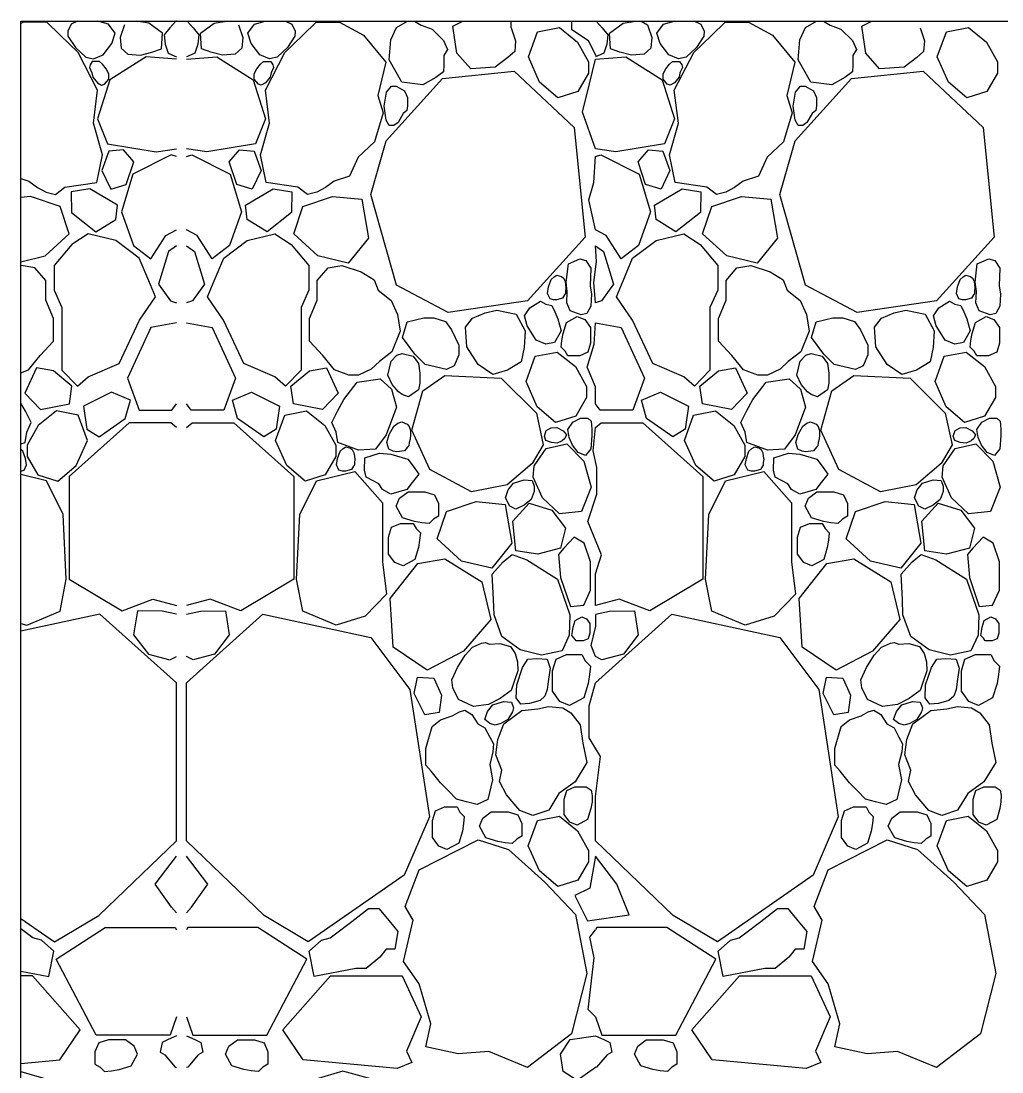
# Model space of a CAD drawing. Header units: millimetres. Extents: x 10227 to 13232, y 2 to 9351.
# Drawn here: x 11308.2 to 11478.9, y 9068.3 to 9251.2 of the extents above; entities that cross this region are included whole.
import ezdxf

# ---------------------------------------------------------------- set-up
doc = ezdxf.new("R2010")
doc.units = ezdxf.units.MM
doc.layers.add('A-WALL-FULL-EXTR', color=1, linetype='Continuous')
doc.layers.add('RETINO', color=20, linetype='Continuous')

msp = doc.modelspace()

# ---------------------------------------------------------------- linework, layer by layer
at = {"layer": 'A-WALL-FULL-EXTR', "ltscale": 0.1}
for p, q in [((11308.18, 9251.16), (12008.18, 9251.16)), ((11308.18, 6530.6), (11308.18, 9251.16))]:
    msp.add_line(p, q, dxfattribs=at)
at = {"layer": 'RETINO', "ltscale": 0.1}
for p, q in [((11393.51, 9249.98), (11393.51, 9251.16)), ((11404.06, 9249.67), (11404.06, 9251.16)), ((11406.96, 9247.75), (11404.06, 9249.67)), ((11408.33, 9244.99), (11406.96, 9247.75)), ((11407.13, 9240.22), (11408.18, 9244.52)), ((11405.93, 9235.34), (11407.13, 9240.22)), ((11408.18, 9228.92), (11405.93, 9235.34)), ((11407.91, 9223.1), (11408.18, 9227.63)), ((11406.99, 9220.06), (11407.91, 9223.1)), ((11408.18, 9214.87), (11406.99, 9220.06)), ((11408.32, 9209.32), (11408.18, 9212.05)), ((11407.88, 9205.7), (11408.32, 9209.32)), ((11408.18, 9202.15), (11407.88, 9205.7)), ((11407.97, 9194.93), (11408.18, 9198.65)), ((11406.7, 9190.94), (11407.97, 9194.93)), ((11408.18, 9187.51), (11406.7, 9190.94)), ((11408.18, 9184.56), (11408.18, 9187.51)), ((11407.76, 9176.38), (11408.18, 9180.44)), ((11408.39, 9173.46), (11407.76, 9176.38)), ((11408.39, 9168.87), (11408.39, 9173.46)), ((11406.86, 9164.07), (11408.39, 9168.87)), ((11409.23, 9158.28), (11406.86, 9164.07)), ((11408.18, 9155), (11409.23, 9158.28)), ((11408.18, 9149.46), (11408.18, 9155)), ((11408.22, 9145.88), (11408.22, 9147.82)), ((11407.43, 9142.49), (11408.22, 9145.88)), ((11408.18, 9140.57), (11407.43, 9142.49)), ((11335.23, 9108.5), (11335.23, 9135.99)), ((11337, 9108.5), (11337, 9135.99)), ((11407.05, 9131.99), (11408.18, 9135.99)), ((11407.05, 9126.47), (11407.05, 9131.99)), ((11409.06, 9123.21), (11407.05, 9126.47)), ((11408.18, 9116.26), (11409.06, 9123.21)), ((11408.18, 9108.5), (11408.18, 9116.26)), ((11408.18, 9105.87), (11407.21, 9100.3)), ((11407.21, 9100.3), (11404.6, 9098.99)), ((11414.01, 9095.62), (11411.86, 9100.99)), ((11404.6, 9098.99), (11406.8, 9094.59)), ((11406.8, 9094.59), (11414.01, 9095.62)), ((11407.18, 9091.74), (11408.18, 9093.01)), ((11407.95, 9088.17), (11407.18, 9091.74)), ((11406.88, 9079.19), (11407.95, 9088.17)), ((11408.18, 9077.91), (11406.88, 9079.19)), ((11402.07, 9071.4), (11403.74, 9073.95)), ((11403.74, 9073.95), (11408.18, 9074.61)), ((11402.53, 9068.35), (11402.07, 9071.4)), ((11308.18, 9068.39), (11312.71, 9067.02)), ((11364.18, 9068.43), (11359.52, 9067.02)), ((11371.01, 9066.58), (11364.18, 9068.43)), ((11404.97, 9066.84), (11402.53, 9068.35)), ((11408.18, 9069.09), (11404.97, 9066.84))]:
    msp.add_line(p, q, dxfattribs=at)
at = {"layer": 'RETINO'}
msp.add_line((11411.86, 9100.99), (11408.18, 9105.87), dxfattribs=at)
for points in [[(11315.83, 9222.28), (11321.39, 9223.05), (11322.36, 9227.92), (11320.79, 9233.39), (11321.52, 9239.17), (11318.12, 9245.71), (11315, 9248.73), (11312.68, 9250.97), (11308.62, 9250.97), (11308.18, 9250.74)], [(11318, 9251.16), (11316.89, 9250.61), (11316.33, 9249.39), (11316.36, 9248.54), (11317.68, 9246.55)], [(11317.68, 9246.55), (11319.45, 9244.88), (11320.79, 9244.62), (11322.46, 9245.32), (11323.97, 9247.28), (11324.58, 9249.05), (11323.39, 9250.62), (11321.53, 9251.16)], [(11326.18, 9250.54), (11325.44, 9248.3), (11325.59, 9246.46)], [(11332.62, 9246.34), (11332.81, 9249.08), (11330.42, 9250.81), (11328.31, 9251.16)], [(11335.23, 9251.16), (11335.11, 9251.15), (11334.1, 9250.01), (11333.11, 9248.8), (11333.26, 9247.17), (11333.81, 9245.59), (11334.94, 9245.05), (11335.23, 9244.93)], [(11337, 9251.16), (11337.12, 9251.15), (11338.13, 9250.01), (11339.12, 9248.8), (11338.97, 9247.17), (11338.42, 9245.59), (11337.29, 9245.05), (11337, 9244.93)], [(11339.61, 9246.34), (11339.41, 9249.08), (11341.81, 9250.81), (11343.92, 9251.16)], [(11346.05, 9250.54), (11346.79, 9248.3), (11346.64, 9246.46)], [(11354.55, 9246.55), (11352.78, 9244.88), (11351.44, 9244.62), (11349.77, 9245.32), (11348.26, 9247.28), (11347.65, 9249.05), (11348.84, 9250.62), (11350.7, 9251.16)], [(11356.39, 9222.28), (11350.84, 9223.05), (11349.87, 9227.92), (11351.43, 9233.39), (11350.71, 9239.17), (11354.11, 9245.71), (11357.23, 9248.73), (11359.55, 9250.97), (11363.61, 9250.97), (11367.79, 9248.73), (11371.67, 9244.02), (11370.3, 9238.24), (11371.21, 9235.19), (11369.69, 9230.17), (11366.88, 9227.51), (11365.34, 9224.2), (11362.7, 9223.33), (11361.18, 9222.19), (11359.66, 9221.38), (11358.03, 9220.99), (11356.39, 9222.28)], [(11354.23, 9251.16), (11355.34, 9250.61), (11355.9, 9249.39), (11355.87, 9248.54), (11354.55, 9246.55)], [(11378.12, 9240.07), (11374.45, 9240.53), (11372.27, 9244.4), (11372.55, 9247.89), (11373.53, 9250.07), (11375.44, 9251.18), (11376.69, 9251.16), (11377.86, 9250.48), (11379.72, 9249.78), (11381.71, 9247.81), (11382.42, 9246.24), (11381.8, 9245.18), (11381.76, 9243.5), (11381.73, 9242.35), (11380.38, 9241.35), (11378.12, 9240.07)], [(11384.03, 9245.56), (11383.33, 9250.26), (11385.07, 9251.16)], [(11408.18, 9251.16), (11408.3, 9251.15), (11409.31, 9250.01), (11410.3, 9248.8), (11410.15, 9247.17), (11409.6, 9245.59), (11408.47, 9245.05), (11408.18, 9244.93)], [(11410.79, 9246.34), (11410.6, 9249.08), (11412.99, 9250.81), (11415.11, 9251.16)], [(11416.15, 9251.16), (11417.23, 9250.54)], [(11417.23, 9250.54), (11417.97, 9248.3), (11417.82, 9246.46)], [(11425.73, 9246.55), (11423.96, 9244.88), (11422.62, 9244.62), (11420.95, 9245.32), (11419.44, 9247.28), (11418.84, 9249.05), (11420.02, 9250.62), (11421.88, 9251.16)], [(11427.58, 9222.28), (11422.03, 9223.05), (11421.05, 9227.92), (11422.62, 9233.39), (11421.89, 9239.17), (11425.29, 9245.71), (11428.41, 9248.73), (11430.73, 9250.97), (11434.8, 9250.97), (11438.97, 9248.73), (11442.85, 9244.02), (11441.48, 9238.24), (11442.39, 9235.19), (11440.87, 9230.17), (11438.06, 9227.51), (11436.52, 9224.2), (11433.88, 9223.33), (11432.36, 9222.19), (11430.84, 9221.38), (11429.22, 9220.99), (11427.58, 9222.28)], [(11425.41, 9251.16), (11426.52, 9250.61), (11427.08, 9249.39), (11427.05, 9248.54), (11425.73, 9246.55)], [(11449.31, 9240.07), (11445.63, 9240.53), (11443.45, 9244.4), (11443.73, 9247.89), (11444.71, 9250.07), (11446.62, 9251.18), (11447.87, 9251.16), (11449.04, 9250.48), (11450.9, 9249.78), (11452.89, 9247.81), (11453.6, 9246.24), (11452.98, 9245.18), (11452.94, 9243.5), (11452.91, 9242.35), (11451.56, 9241.35), (11449.31, 9240.07)], [(11455.22, 9245.56), (11454.51, 9250.26), (11456.26, 9251.16)], [(11393.51, 9249.98), (11394.26, 9247.74), (11394.11, 9245.89)], [(11405.11, 9238.91), (11401.63, 9237.81), (11398.43, 9240.55), (11396.49, 9244.92), (11398.08, 9249.32), (11401.89, 9250.06), (11405.07, 9247.51), (11406.98, 9244.07), (11406.98, 9242.12), (11405.11, 9238.91)], [(11464.69, 9249.98), (11465.44, 9247.74), (11465.29, 9245.89)], [(11476.29, 9238.91), (11472.81, 9237.81), (11469.61, 9240.55), (11467.67, 9244.92), (11469.26, 9249.32), (11473.07, 9250.06), (11476.25, 9247.51), (11478.16, 9244.07), (11478.16, 9242.12), (11476.29, 9238.91)], [(11335.23, 9244.52), (11329.95, 9244.94), (11323.62, 9240.93), (11321.49, 9234.13)], [(11325.59, 9246.46), (11326.77, 9245.39)], [(11326.77, 9245.39), (11328.98, 9245.22), (11330.98, 9245.75), (11332.62, 9246.34)], [(11337, 9244.52), (11342.28, 9244.94), (11348.61, 9240.93), (11350.74, 9234.13)], [(11345.46, 9245.39), (11343.24, 9245.22), (11341.25, 9245.75), (11339.61, 9246.34)], [(11346.64, 9246.46), (11345.46, 9245.39)], [(11392.92, 9244.82), (11390.71, 9243.16), (11386.45, 9242.83), (11384.03, 9245.56)], [(11394.11, 9245.89), (11392.92, 9244.82)], [(11408.18, 9244.52), (11413.47, 9244.94), (11419.8, 9240.93), (11421.92, 9234.13)], [(11416.64, 9245.39), (11414.43, 9245.22), (11412.43, 9245.75), (11410.79, 9246.34)], [(11417.82, 9246.46), (11416.64, 9245.39)], [(11464.1, 9244.82), (11461.89, 9243.16), (11457.63, 9242.83), (11455.22, 9245.56)], [(11465.29, 9245.89), (11464.1, 9244.82)], [(11320.69, 9241.42), (11321.51, 9240.42), (11322.22, 9239.99), (11322.74, 9240.18), (11323.48, 9241.07), (11323.48, 9241.99), (11322.99, 9242.87), (11322.38, 9243.69), (11321.86, 9244.16), (11320.59, 9244.12), (11320.22, 9243.55), (11320.1, 9243.08), (11320.53, 9242.19), (11320.69, 9241.42)], [(11351.54, 9241.42), (11350.72, 9240.42), (11350.01, 9239.99), (11349.49, 9240.18), (11348.75, 9241.07), (11348.75, 9241.99), (11349.24, 9242.87), (11349.85, 9243.69), (11350.37, 9244.16), (11351.64, 9244.12), (11352.01, 9243.55), (11352.13, 9243.08), (11351.7, 9242.19), (11351.54, 9241.42)], [(11422.72, 9241.42), (11421.9, 9240.42), (11421.19, 9239.99), (11420.67, 9240.18), (11419.93, 9241.07), (11419.93, 9241.99), (11420.42, 9242.87), (11421.03, 9243.69), (11421.55, 9244.16), (11422.82, 9244.12), (11423.2, 9243.55), (11423.31, 9243.08), (11422.88, 9242.19), (11422.72, 9241.42)], [(11371.75, 9230.33), (11381.56, 9241.2), (11394.01, 9242.48), (11404.47, 9232.63), (11406.37, 9213.58), (11396.33, 9202.46), (11382.51, 9200.45), (11373.52, 9205.19), (11369.06, 9220.98), (11371.75, 9230.33)], [(11442.93, 9230.33), (11452.74, 9241.2), (11465.19, 9242.48), (11475.65, 9232.63), (11477.55, 9213.58), (11467.51, 9202.46), (11453.69, 9200.45), (11444.7, 9205.19), (11440.24, 9220.98), (11442.93, 9230.33)], [(11374.69, 9235.08), (11373.8, 9233.53), (11373.09, 9233.02), (11372.29, 9233.02), (11371.72, 9233.93), (11371.37, 9236.39), (11371.77, 9238.77), (11372.69, 9239.83), (11373.49, 9239.83), (11374.95, 9239.05), (11375.46, 9237.88), (11375.46, 9236.42), (11375.32, 9235.58), (11374.69, 9235.08)], [(11445.87, 9235.08), (11444.98, 9233.53), (11444.27, 9233.02), (11443.47, 9233.02), (11442.9, 9233.93), (11442.56, 9236.39), (11442.96, 9238.77), (11443.87, 9239.83), (11444.67, 9239.83), (11446.13, 9239.05), (11446.64, 9237.88), (11446.64, 9236.42), (11446.5, 9235.58), (11445.87, 9235.08)], [(11321.49, 9234.13), (11323.22, 9229.81), (11331.72, 9228.4), (11335.23, 9228.92)], [(11350.74, 9234.13), (11349.01, 9229.81), (11340.51, 9228.4), (11337, 9228.92)], [(11421.92, 9234.13), (11420.19, 9229.81), (11411.69, 9228.4), (11408.18, 9228.92)], [(11326.01, 9228.74), (11323.49, 9228.54), (11322.27, 9225.16), (11323.81, 9221.89), (11326.51, 9222.71), (11327.83, 9226.67), (11326.01, 9228.74)], [(11346.22, 9228.74), (11348.74, 9228.54), (11349.96, 9225.16), (11348.42, 9221.89), (11345.72, 9222.71), (11344.4, 9226.67), (11346.22, 9228.74)], [(11417.4, 9228.74), (11419.92, 9228.54), (11421.14, 9225.16), (11419.6, 9221.89), (11416.9, 9222.71), (11415.58, 9226.67), (11417.4, 9228.74)], [(11335.23, 9227.63), (11334.31, 9227.88), (11327.64, 9224.54), (11325.69, 9217.98), (11327.76, 9212.11), (11330.75, 9209.8), (11333.39, 9213.83)], [(11337, 9227.63), (11337.92, 9227.88), (11344.59, 9224.54), (11346.54, 9217.98), (11344.47, 9212.11), (11341.48, 9209.8), (11338.84, 9213.83)], [(11408.18, 9227.63), (11409.1, 9227.88), (11415.77, 9224.54), (11417.72, 9217.98), (11415.65, 9212.11), (11412.66, 9209.8), (11410.02, 9213.83)], [(11308.18, 9223.78), (11309.53, 9223.33), (11311.05, 9222.19), (11312.57, 9221.38), (11314.2, 9220.99), (11315.83, 9222.28)], [(11324.67, 9216.64), (11324.98, 9219.14), (11320.16, 9221.97), (11316.92, 9221.46), (11316.98, 9217.88), (11321.23, 9214.47), (11324.67, 9216.64)], [(11347.56, 9216.64), (11347.25, 9219.14), (11352.07, 9221.97), (11355.31, 9221.46), (11355.25, 9217.88), (11351, 9214.47), (11347.56, 9216.64)], [(11418.74, 9216.64), (11418.43, 9219.14), (11423.25, 9221.97), (11426.49, 9221.46), (11426.43, 9217.88), (11422.18, 9214.47), (11418.74, 9216.64)], [(11309.81, 9220.66), (11308.18, 9220.49)], [(11308.18, 9209.3), (11312.38, 9210.31), (11316.59, 9214.15), (11314.97, 9218.91), (11309.81, 9220.66)], [(11362.42, 9220.66), (11367.49, 9220.15), (11368.65, 9213.4), (11365.15, 9209.04), (11359.85, 9210.31), (11355.64, 9214.15), (11357.26, 9218.91), (11362.42, 9220.66)], [(11433.6, 9220.66), (11438.67, 9220.15), (11439.83, 9213.4), (11436.33, 9209.04), (11431.04, 9210.31), (11426.82, 9214.15), (11428.44, 9218.91), (11433.6, 9220.66)], [(11319.87, 9189.27), (11325.24, 9191.58), (11328.78, 9199.14), (11331.57, 9203.16), (11330.41, 9205.95), (11328.77, 9209.9), (11324.7, 9212.96), (11319.87, 9214.12), (11317.01, 9212.28), (11313.95, 9208.61), (11313.95, 9204.32), (11315.31, 9201.32), (11315.31, 9198.33), (11315.31, 9193.35), (11315.31, 9190.43), (11318.03, 9187.64), (11319.87, 9189.27)], [(11333.39, 9213.83), (11335.23, 9214.87)], [(11338.84, 9213.83), (11337, 9214.87)], [(11352.36, 9189.27), (11346.99, 9191.58), (11343.45, 9199.14), (11340.66, 9203.16), (11341.82, 9205.95), (11343.46, 9209.9), (11347.53, 9212.96), (11352.36, 9214.12), (11355.22, 9212.28), (11358.28, 9208.61), (11358.28, 9204.32), (11356.92, 9201.32), (11356.92, 9198.33), (11356.92, 9193.35), (11356.92, 9190.43), (11354.2, 9187.64), (11352.36, 9189.27)], [(11410.02, 9213.83), (11408.18, 9214.87)], [(11423.54, 9189.27), (11418.17, 9191.58), (11414.63, 9199.14), (11411.84, 9203.16), (11413, 9205.95), (11414.64, 9209.9), (11418.71, 9212.96), (11423.54, 9214.12), (11426.4, 9212.28), (11429.46, 9208.61), (11429.46, 9204.32), (11428.1, 9201.32), (11428.1, 9198.33), (11428.1, 9193.35), (11428.1, 9190.43), (11425.38, 9187.64), (11423.54, 9189.27)], [(11335.23, 9212.05), (11333.84, 9211.06), (11332.13, 9205.4), (11334.18, 9202.47), (11335.23, 9202.15)], [(11337, 9212.05), (11338.39, 9211.06), (11340.1, 9205.4), (11338.05, 9202.47), (11337, 9202.15)], [(11408.18, 9212.05), (11409.57, 9211.06), (11411.28, 9205.4), (11409.23, 9202.47), (11408.18, 9202.15)], [(11308.18, 9189.98), (11309.46, 9190.46), (11311.51, 9192.96), (11313.84, 9195.48), (11313.84, 9199.43), (11312.48, 9202.6), (11312.48, 9206.03), (11310.61, 9208.22), (11308.22, 9208.66), (11308.18, 9208.64)], [(11372.71, 9193.62), (11370.55, 9191.91), (11369.14, 9190.62), (11366.92, 9189.53), (11365.23, 9189.53), (11362.77, 9190.46), (11360.72, 9192.96), (11358.39, 9195.48), (11358.39, 9199.43), (11359.75, 9202.6), (11359.75, 9206.03), (11361.62, 9208.22), (11364.01, 9208.66), (11367.41, 9207.56), (11369.67, 9206.16), (11370.33, 9204.32), (11372.61, 9202.52), (11373.71, 9200.11), (11374.2, 9197.21), (11372.71, 9193.62)], [(11407.47, 9203.63), (11407.36, 9201.55), (11406.66, 9200.26), (11405.7, 9200.07), (11403.77, 9200.77), (11403.18, 9202.16), (11403.27, 9204.1), (11403.09, 9205.75), (11403.45, 9208.91), (11405.43, 9209.8), (11406.51, 9209.53), (11407.37, 9208.15), (11407.25, 9205.11), (11407.47, 9203.63)], [(11443.89, 9193.62), (11441.73, 9191.91), (11440.32, 9190.62), (11438.1, 9189.53), (11436.41, 9189.53), (11433.95, 9190.46), (11431.9, 9192.96), (11429.57, 9195.48), (11429.57, 9199.43), (11430.93, 9202.6), (11430.93, 9206.03), (11432.8, 9208.22), (11435.19, 9208.66), (11438.59, 9207.56), (11440.85, 9206.16), (11441.51, 9204.32), (11443.79, 9202.52), (11444.9, 9200.11), (11445.39, 9197.21), (11443.89, 9193.62)], [(11478.65, 9203.63), (11478.54, 9201.55), (11477.84, 9200.26), (11476.88, 9200.07), (11474.95, 9200.77), (11474.37, 9202.16), (11474.46, 9204.1), (11474.27, 9205.75), (11474.63, 9208.91), (11476.61, 9209.8), (11477.69, 9209.53), (11478.55, 9208.15), (11478.43, 9205.11), (11478.65, 9203.63)], [(11402.44, 9202.98), (11401.39, 9202.68), (11400.89, 9202.68), (11400.26, 9202.86), (11399.82, 9203.78), (11399.99, 9204.92), (11400.45, 9206.18), (11400.97, 9206.66), (11401.46, 9206.95), (11402.26, 9206.73), (11402.6, 9206.46), (11402.88, 9205.9), (11402.94, 9205.29), (11403.02, 9204.72), (11402.94, 9204.23), (11402.94, 9203.77), (11402.79, 9203.55), (11402.44, 9202.98)], [(11473.62, 9202.98), (11472.57, 9202.68), (11472.08, 9202.68), (11471.44, 9202.86), (11471, 9203.78), (11471.17, 9204.92), (11471.64, 9206.18), (11472.15, 9206.66), (11472.64, 9206.95), (11473.44, 9206.73), (11473.78, 9206.46), (11474.06, 9205.9), (11474.13, 9205.29), (11474.2, 9204.72), (11474.13, 9204.23), (11474.13, 9203.77), (11473.97, 9203.55), (11473.62, 9202.98)], [(11401.62, 9199.34), (11402.19, 9197.24), (11401.06, 9195.21), (11399.55, 9194.97), (11397.84, 9195.64), (11396.27, 9198.14), (11395.81, 9199.85), (11396.75, 9201.24), (11398.61, 9202.41), (11399.52, 9201.93), (11400.56, 9201.67), (11401.11, 9200.55), (11401.62, 9199.34)], [(11472.8, 9199.34), (11473.37, 9197.24), (11472.24, 9195.21), (11470.73, 9194.97), (11469.02, 9195.64), (11467.45, 9198.14), (11466.99, 9199.85), (11467.93, 9201.24), (11469.79, 9202.41), (11470.7, 9201.93), (11471.75, 9201.67), (11472.29, 9200.55), (11472.8, 9199.34)], [(11382.24, 9190.54), (11378.54, 9191.42), (11376.74, 9193.18), (11374.57, 9196.09), (11375.4, 9198.83), (11378.31, 9199.53), (11380.02, 9199.53), (11382.05, 9198.87), (11383.12, 9197.43), (11384.41, 9194.78), (11384.41, 9193.09), (11383.56, 9191.17), (11382.24, 9190.54)], [(11387.74, 9191.41), (11385.77, 9194.5), (11385.55, 9197.9), (11386.76, 9199.48), (11388.98, 9200.39), (11391.02, 9200.87), (11394.35, 9200.17), (11395.93, 9197.25), (11395.78, 9194.35), (11395.26, 9191.89), (11392.88, 9190.44), (11390.33, 9189.69), (11387.74, 9191.41)], [(11402.54, 9196.8), (11403.12, 9198.73), (11405.01, 9199.78), (11406.32, 9199.22), (11407.33, 9197.85), (11407.33, 9195.11), (11406.85, 9193.54), (11405.42, 9192.91), (11403.38, 9192.91), (11402.91, 9193.73), (11402.22, 9194.45), (11402.34, 9195.6), (11402.54, 9196.8)], [(11453.42, 9190.54), (11449.73, 9191.42), (11447.92, 9193.18), (11445.75, 9196.09), (11446.58, 9198.83), (11449.49, 9199.53), (11451.21, 9199.53), (11453.23, 9198.87), (11454.3, 9197.43), (11455.59, 9194.78), (11455.59, 9193.09), (11454.74, 9191.17), (11453.42, 9190.54)], [(11458.92, 9191.41), (11456.95, 9194.5), (11456.74, 9197.9), (11457.94, 9199.48), (11460.16, 9200.39), (11462.2, 9200.87), (11465.53, 9200.17), (11467.11, 9197.25), (11466.96, 9194.35), (11466.44, 9191.89), (11464.06, 9190.44), (11461.51, 9189.69), (11458.92, 9191.41)], [(11473.72, 9196.8), (11474.3, 9198.73), (11476.2, 9199.78), (11477.5, 9199.22), (11478.51, 9197.85), (11478.51, 9195.11), (11478.03, 9193.54), (11476.6, 9192.91), (11474.57, 9192.91), (11474.09, 9193.73), (11473.4, 9194.45), (11473.52, 9195.6), (11473.72, 9196.8)], [(11335.23, 9198.65), (11330.78, 9197.86), (11326.7, 9189.05)], [(11337, 9198.65), (11341.45, 9197.86), (11345.53, 9189.05)], [(11408.18, 9198.65), (11412.63, 9197.86), (11416.71, 9189.05)], [(11404.73, 9182.44), (11401.24, 9181.33), (11398.04, 9184.07), (11396.1, 9188.44), (11397.69, 9192.84), (11401.5, 9193.58), (11404.68, 9191.04), (11406.59, 9187.59), (11406.59, 9185.64), (11404.73, 9182.44)], [(11475.91, 9182.44), (11472.42, 9181.33), (11469.23, 9184.07), (11467.28, 9188.44), (11468.87, 9192.84), (11472.69, 9193.58), (11475.86, 9191.04), (11477.77, 9187.59), (11477.77, 9185.64), (11475.91, 9182.44)], [(11372.02, 9189.58), (11372.6, 9191.97), (11373.62, 9193.02), (11374.52, 9193.31), (11376.42, 9192.84), (11377.36, 9191.6), (11377.59, 9189.91), (11377.6, 9188.17), (11377.38, 9187.01), (11375.61, 9185.78), (11374.53, 9186.16), (11373.89, 9186.68), (11372.78, 9187.92), (11372.02, 9189.58)], [(11443.2, 9189.58), (11443.78, 9191.97), (11444.8, 9193.02), (11445.7, 9193.31), (11447.6, 9192.84), (11448.54, 9191.6), (11448.78, 9189.91), (11448.78, 9188.17), (11448.56, 9187.01), (11446.79, 9185.78), (11445.71, 9186.16), (11445.07, 9186.68), (11443.96, 9187.92), (11443.2, 9189.58)], [(11310.88, 9190.83), (11308.85, 9186.43), (11311.58, 9183.59), (11316.63, 9184.54), (11317.05, 9187.62), (11313.86, 9190.31), (11310.88, 9190.83)], [(11361.35, 9190.83), (11363.38, 9186.43), (11360.65, 9183.59), (11355.6, 9184.54), (11355.17, 9187.62), (11358.37, 9190.31), (11361.35, 9190.83)], [(11432.53, 9190.83), (11434.56, 9186.43), (11431.83, 9183.59), (11426.78, 9184.54), (11426.36, 9187.62), (11429.56, 9190.31), (11432.53, 9190.83)], [(11326.7, 9189.05), (11328.73, 9183.49)], [(11345.53, 9189.05), (11343.5, 9183.49)], [(11364.39, 9185.29), (11366.69, 9188.32), (11370.72, 9188.93), (11372.66, 9187.1), (11373.56, 9184.01), (11371.76, 9179.16), (11369.89, 9176.7), (11366.95, 9176.51), (11363.34, 9177.84), (11363.04, 9179.61), (11362.29, 9181.34), (11363.25, 9183.28), (11364.39, 9185.29)], [(11378.13, 9186.82), (11381.93, 9189.51), (11391.74, 9189.02), (11397.88, 9182.94), (11399.06, 9177.41), (11397.13, 9174.17), (11392.78, 9170.48), (11386.61, 9169.23), (11379.36, 9173.16), (11376.22, 9179.96), (11378.13, 9186.82)], [(11416.71, 9189.05), (11414.68, 9183.49)], [(11435.57, 9185.29), (11437.87, 9188.32), (11441.9, 9188.93), (11443.85, 9187.1), (11444.74, 9184.01), (11442.95, 9179.16), (11441.07, 9176.7), (11438.13, 9176.51), (11434.52, 9177.84), (11434.23, 9179.61), (11433.47, 9181.34), (11434.44, 9183.28), (11435.57, 9185.29)], [(11449.32, 9186.82), (11453.11, 9189.51), (11462.92, 9189.02), (11469.06, 9182.94), (11470.24, 9177.41), (11468.31, 9174.17), (11463.96, 9170.48), (11457.79, 9169.23), (11450.54, 9173.16), (11447.4, 9179.96), (11449.32, 9186.82)], [(11319.62, 9180.13), (11321.77, 9178.81), (11326.34, 9182.03), (11327.22, 9185.19), (11323.93, 9186.62), (11319.07, 9184.17), (11319.62, 9180.13)], [(11352.61, 9180.13), (11350.46, 9178.81), (11345.89, 9182.03), (11345.01, 9185.19), (11348.3, 9186.62), (11353.16, 9184.17), (11352.61, 9180.13)], [(11423.79, 9180.13), (11421.64, 9178.81), (11417.07, 9182.03), (11416.19, 9185.19), (11419.48, 9186.62), (11424.34, 9184.17), (11423.79, 9180.13)], [(11308.18, 9177.58), (11308.89, 9177.84), (11309.18, 9179.61), (11309.94, 9181.34), (11308.97, 9183.28), (11308.18, 9184.68)], [(11328.73, 9183.49), (11334.45, 9183.49), (11335.23, 9184.56)], [(11343.5, 9183.49), (11337.78, 9183.49), (11337, 9184.56)], [(11414.68, 9183.49), (11408.96, 9183.49), (11408.18, 9184.56)], [(11311.12, 9172.21), (11314.6, 9171.1), (11317.8, 9173.84), (11319.74, 9178.21), (11318.15, 9182.61), (11314.34, 9183.35), (11311.16, 9180.81), (11309.25, 9177.36), (11309.25, 9175.41), (11311.12, 9172.21)], [(11361.11, 9172.21), (11357.62, 9171.1), (11354.43, 9173.84), (11352.49, 9178.21), (11354.08, 9182.61), (11357.89, 9183.35), (11361.07, 9180.81), (11362.97, 9177.36), (11362.97, 9175.41), (11361.11, 9172.21)], [(11432.29, 9172.21), (11428.81, 9171.1), (11425.61, 9173.84), (11423.67, 9178.21), (11425.26, 9182.61), (11429.07, 9183.35), (11432.25, 9180.81), (11434.16, 9177.36), (11434.16, 9175.41), (11432.29, 9172.21)], [(11335.23, 9180.44), (11334.25, 9181.27), (11327, 9181.27), (11316.54, 9171.9), (11316.54, 9154.07), (11325.79, 9148.53), (11331.13, 9150.59), (11335.23, 9149.46)], [(11337, 9180.44), (11337.98, 9181.27), (11345.23, 9181.27), (11355.69, 9171.9), (11355.69, 9154.07), (11346.44, 9148.53), (11341.1, 9150.59), (11337, 9149.46)], [(11374.91, 9176.38), (11373.57, 9176.22), (11372.96, 9176.31), (11372.21, 9176.65), (11371.84, 9177.85), (11372.26, 9179.23), (11373.07, 9180.68), (11373.79, 9181.18), (11374.44, 9181.44), (11375.38, 9181.03), (11375.75, 9180.64), (11375.99, 9179.9), (11375.96, 9179.13), (11375.94, 9178.42), (11375.76, 9177.83), (11375.68, 9177.27), (11375.45, 9177.02), (11374.91, 9176.38)], [(11407.36, 9176.72), (11406.43, 9175.57), (11405.14, 9176.07), (11404.19, 9177.36), (11403.61, 9178.7), (11403.37, 9180.1), (11404.24, 9181.38), (11405.59, 9182.05), (11406.84, 9182.05), (11407.43, 9181.56), (11407.52, 9180.16), (11407.55, 9179.06), (11407.36, 9176.72)], [(11408.18, 9180.44), (11409.17, 9181.27), (11416.41, 9181.27), (11426.87, 9171.9), (11426.87, 9154.07), (11417.62, 9148.53), (11412.28, 9150.59), (11408.18, 9149.46)], [(11446.09, 9176.38), (11444.75, 9176.22), (11444.14, 9176.31), (11443.39, 9176.65), (11443.02, 9177.85), (11443.44, 9179.23), (11444.25, 9180.68), (11444.97, 9181.18), (11445.62, 9181.44), (11446.56, 9181.03), (11446.93, 9180.64), (11447.17, 9179.9), (11447.14, 9179.13), (11447.12, 9178.42), (11446.94, 9177.83), (11446.86, 9177.27), (11446.63, 9177.02), (11446.09, 9176.38)], [(11478.54, 9176.72), (11477.61, 9175.57), (11476.33, 9176.07), (11475.37, 9177.36), (11474.79, 9178.7), (11474.56, 9180.1), (11475.42, 9181.38), (11476.78, 9182.05), (11478.03, 9182.05), (11478.61, 9181.56), (11478.7, 9180.16), (11478.73, 9179.06), (11478.54, 9176.72)], [(11401.5, 9177.72), (11400.49, 9177.85), (11399.51, 9178.21), (11399.27, 9178.93), (11399.59, 9179.95), (11400.48, 9180.36), (11401.43, 9180.47), (11402.57, 9179.87), (11403.13, 9179.17), (11402.84, 9178.54), (11402.4, 9178.12), (11401.5, 9177.72)], [(11472.68, 9177.72), (11471.67, 9177.85), (11470.69, 9178.21), (11470.45, 9178.93), (11470.77, 9179.95), (11471.67, 9180.36), (11472.61, 9180.47), (11473.75, 9179.87), (11474.31, 9179.17), (11474.02, 9178.54), (11473.58, 9178.12), (11472.68, 9177.72)], [(11399.61, 9176.79), (11403.18, 9177.6), (11406.13, 9174.61), (11407.4, 9170.09), (11405.75, 9165.84), (11401.89, 9165.42), (11398.94, 9168.22), (11397.32, 9171.81), (11397.48, 9173.75), (11399.61, 9176.79)], [(11470.79, 9176.79), (11474.36, 9177.6), (11477.31, 9174.61), (11478.58, 9170.09), (11476.93, 9165.84), (11473.07, 9165.42), (11470.12, 9168.22), (11468.5, 9171.81), (11468.67, 9173.75), (11470.79, 9176.79)], [(11308.18, 9172.85), (11308.71, 9173), (11309.16, 9173.92), (11308.98, 9175.06), (11308.52, 9176.32), (11308.18, 9176.63)], [(11365.69, 9173.11), (11364.65, 9172.82), (11364.15, 9172.82), (11363.52, 9173), (11363.07, 9173.92), (11363.25, 9175.06), (11363.71, 9176.32), (11364.23, 9176.8), (11364.71, 9177.08), (11365.51, 9176.87), (11365.85, 9176.6), (11366.13, 9176.04), (11366.2, 9175.43), (11366.27, 9174.86), (11366.2, 9174.37), (11366.2, 9173.91), (11366.05, 9173.69), (11365.69, 9173.11)], [(11368.03, 9175.16), (11370.56, 9175.99), (11372.55, 9175.81), (11375.52, 9174.95), (11376.42, 9173.71), (11377.42, 9172.32), (11376.29, 9170.87), (11375.34, 9169.65), (11372.58, 9168.83), (11371.08, 9169.64), (11370.49, 9170.62), (11368.28, 9171.82), (11367.97, 9173.03), (11368.03, 9175.16)], [(11436.87, 9173.11), (11435.83, 9172.82), (11435.33, 9172.82), (11434.7, 9173), (11434.25, 9173.92), (11434.43, 9175.06), (11434.89, 9176.32), (11435.41, 9176.8), (11435.9, 9177.08), (11436.7, 9176.87), (11437.03, 9176.6), (11437.32, 9176.04), (11437.38, 9175.43), (11437.45, 9174.86), (11437.38, 9174.37), (11437.38, 9173.91), (11437.23, 9173.69), (11436.87, 9173.11)], [(11439.21, 9175.16), (11441.74, 9175.99), (11443.73, 9175.81), (11446.71, 9174.95), (11447.6, 9173.71), (11448.6, 9172.32), (11447.47, 9170.87), (11446.52, 9169.65), (11443.76, 9168.83), (11442.27, 9169.64), (11441.67, 9170.62), (11439.46, 9171.82), (11439.16, 9173.03), (11439.21, 9175.16)], [(11309.2, 9146.04), (11314.99, 9148.51), (11316.07, 9154.07), (11315.53, 9165.3), (11312.6, 9171.17), (11308.18, 9172.26)], [(11363.03, 9146.04), (11357.24, 9148.51), (11356.16, 9154.07), (11356.7, 9165.3), (11359.63, 9171.17), (11366.27, 9172.81), (11371.09, 9167.34), (11371.09, 9157.05), (11371.81, 9151.47), (11368.09, 9147.6), (11363.03, 9146.04)], [(11434.21, 9146.04), (11428.42, 9148.51), (11427.34, 9154.07), (11427.88, 9165.3), (11430.81, 9171.17), (11437.46, 9172.81), (11442.27, 9167.34), (11442.27, 9157.05), (11442.99, 9151.47), (11439.27, 9147.6), (11434.21, 9146.04)], [(11396.99, 9167.9), (11395.76, 9166.92), (11394.32, 9166.22), (11393.28, 9166.74), (11392.49, 9168.18), (11393, 9169.6), (11393.89, 9170.75), (11395.76, 9171.36), (11397.14, 9171.23), (11397.52, 9170.23), (11397.51, 9169.31), (11396.99, 9167.9)], [(11468.17, 9167.9), (11466.94, 9166.92), (11465.5, 9166.22), (11464.46, 9166.74), (11463.67, 9168.18), (11464.18, 9169.6), (11465.07, 9170.75), (11466.95, 9171.36), (11468.32, 9171.23), (11468.7, 9170.23), (11468.69, 9169.31), (11468.17, 9167.9)], [(11376.66, 9164.09), (11374.59, 9164.72), (11373.46, 9166.76), (11374.06, 9168.17), (11375.54, 9169.26), (11378.49, 9169.26), (11380.18, 9168.74), (11380.87, 9167.2), (11380.87, 9165), (11379.98, 9164.49), (11379.2, 9163.74), (11377.97, 9163.88), (11376.66, 9164.09)], [(11447.85, 9164.09), (11445.77, 9164.72), (11444.64, 9166.76), (11445.24, 9168.17), (11446.72, 9169.26), (11449.68, 9169.26), (11451.36, 9168.74), (11452.05, 9167.2), (11452.05, 9165), (11451.16, 9164.49), (11450.38, 9163.74), (11449.15, 9163.88), (11447.85, 9164.09)], [(11387.4, 9167.56), (11392.47, 9167.05), (11393.63, 9160.3), (11390.12, 9155.94), (11384.83, 9157.21), (11380.61, 9161.05), (11382.23, 9165.81), (11387.4, 9167.56)], [(11398.11, 9158.38), (11394.31, 9159.01), (11393.78, 9164.16), (11396.64, 9167.27), (11400.56, 9166.04), (11402.98, 9162.94), (11402.09, 9159.43), (11398.11, 9158.38)], [(11458.58, 9167.56), (11463.65, 9167.05), (11464.81, 9160.3), (11461.3, 9155.94), (11456.01, 9157.21), (11451.8, 9161.05), (11453.41, 9165.81), (11458.58, 9167.56)], [(11469.29, 9158.38), (11465.5, 9159.01), (11464.96, 9164.16), (11467.82, 9167.27), (11471.74, 9166.04), (11474.16, 9162.94), (11473.27, 9159.43), (11469.29, 9158.38)], [(11377.34, 9159.56), (11376.71, 9157.48), (11374.67, 9156.36), (11373.26, 9156.96), (11372.17, 9158.43), (11372.17, 9161.39), (11372.69, 9163.08), (11374.23, 9163.76), (11376.43, 9163.76), (11376.94, 9162.87), (11377.69, 9162.09), (11377.55, 9160.86), (11377.34, 9159.56)], [(11448.52, 9159.56), (11447.89, 9157.48), (11445.85, 9156.36), (11444.45, 9156.96), (11443.36, 9158.43), (11443.36, 9161.39), (11443.87, 9163.08), (11445.41, 9163.76), (11447.61, 9163.76), (11448.12, 9162.87), (11448.87, 9162.09), (11448.73, 9160.86), (11448.52, 9159.56)], [(11402.08, 9154.36), (11403.8, 9149.31), (11406.12, 9149.53), (11407.29, 9152.14), (11407.29, 9157.04), (11406.19, 9160.33), (11404.47, 9161.36), (11402.66, 9159.43), (11401.76, 9158.34), (11402.08, 9154.36)], [(11473.26, 9154.36), (11474.98, 9149.31), (11477.3, 9149.53), (11478.47, 9152.14), (11478.48, 9157.04), (11477.37, 9160.33), (11475.65, 9161.36), (11473.84, 9159.43), (11472.94, 9158.34), (11473.26, 9154.36)], [(11372.42, 9150.7), (11377.23, 9156.79), (11381.97, 9157.6)], [(11381.97, 9157.6), (11388.39, 9153.57), (11389.97, 9147.01)], [(11390.43, 9150.5), (11390.2, 9154.94), (11392.08, 9157.07), (11393.66, 9158.33), (11396.23, 9157.43), (11401.55, 9154.03), (11403.73, 9147.83), (11403.59, 9144.3), (11402.35, 9141.56), (11398.76, 9140.85), (11395.08, 9141.77), (11391.88, 9144.08), (11390.51, 9147.84), (11390.43, 9150.5)], [(11443.6, 9150.7), (11448.41, 9156.79), (11453.15, 9157.6)], [(11453.15, 9157.6), (11459.57, 9153.57), (11461.15, 9147.01)], [(11461.61, 9150.5), (11461.38, 9154.94), (11463.27, 9157.07), (11464.84, 9158.33), (11467.41, 9157.43), (11472.73, 9154.03), (11474.91, 9147.83), (11474.78, 9144.3), (11473.53, 9141.56), (11469.94, 9140.85), (11466.26, 9141.77), (11463.06, 9144.08), (11461.69, 9147.84), (11461.61, 9150.5)], [(11389.97, 9147.01), (11385.22, 9141.53), (11378.89, 9138.22), (11372.97, 9142.23), (11372.42, 9150.7)], [(11461.15, 9147.01), (11456.4, 9141.53), (11450.07, 9138.22), (11444.15, 9142.23), (11443.6, 9150.7)], [(11335.23, 9135.99), (11321.93, 9147.97), (11308.18, 9145.01)], [(11335.23, 9147.96), (11332.78, 9148.51), (11328.47, 9148.57), (11327.79, 9144.39), (11330.36, 9141.02)], [(11337, 9147.96), (11339.45, 9148.51), (11343.76, 9148.57), (11344.44, 9144.39), (11341.87, 9141.02)], [(11337, 9135.99), (11350.3, 9147.97), (11369.08, 9143.93), (11375.87, 9134.88), (11379.26, 9112.69), (11374.86, 9102.57)], [(11408.18, 9147.96), (11410.63, 9148.51), (11414.94, 9148.57), (11415.62, 9144.39), (11413.05, 9141.02)], [(11408.18, 9135.99), (11421.48, 9147.97), (11440.26, 9143.93), (11447.05, 9134.88), (11450.44, 9112.69), (11446.04, 9102.57)], [(11308.18, 9146.36), (11309.2, 9146.04)], [(11404.27, 9145.69), (11404.63, 9146.87), (11405.79, 9147.51), (11406.59, 9147.17), (11407.21, 9146.33), (11407.21, 9144.65), (11406.91, 9143.69), (11406.03, 9143.3), (11404.79, 9143.3), (11404.49, 9143.81), (11404.07, 9144.25), (11404.15, 9144.95), (11404.27, 9145.69)], [(11475.45, 9145.69), (11475.81, 9146.87), (11476.97, 9147.51), (11477.77, 9147.17), (11478.39, 9146.33), (11478.39, 9144.65), (11478.09, 9143.69), (11477.22, 9143.3), (11475.97, 9143.3), (11475.68, 9143.81), (11475.25, 9144.25), (11475.33, 9144.95), (11475.45, 9145.69)], [(11389.74, 9142.76), (11391.55, 9142.83), (11393.37, 9142.33), (11394.18, 9141.1), (11394.59, 9139.65), (11394.66, 9138.11), (11394.04, 9136.23), (11393.51, 9134.66), (11391.57, 9133.31), (11389.54, 9132.26), (11386.94, 9131.89), (11384.32, 9133.12), (11383.33, 9135.12), (11383.16, 9136.55), (11384.15, 9138.7), (11385.47, 9140.82), (11386.79, 9142.2), (11388.32, 9142.89), (11389.02, 9143.01), (11389.74, 9142.76)], [(11460.92, 9142.76), (11462.73, 9142.83), (11464.55, 9142.33), (11465.36, 9141.1), (11465.77, 9139.65), (11465.84, 9138.11), (11465.22, 9136.23), (11464.69, 9134.66), (11462.75, 9133.31), (11460.72, 9132.26), (11458.12, 9131.89), (11455.5, 9133.12), (11454.51, 9135.12), (11454.34, 9136.55), (11455.33, 9138.7), (11456.65, 9140.82), (11457.97, 9142.2), (11459.5, 9142.89), (11460.21, 9143.01), (11460.92, 9142.76)], [(11330.36, 9141.02), (11334.11, 9140), (11335.23, 9140.57)], [(11341.87, 9141.02), (11338.12, 9140), (11337, 9140.57)], [(11406.88, 9135.9), (11406.12, 9133.4), (11403.67, 9132.05), (11401.99, 9132.77), (11400.68, 9134.55), (11400.68, 9138.09), (11401.3, 9140.11), (11403.15, 9140.94), (11405.78, 9140.94), (11406.4, 9139.87), (11407.29, 9138.94), (11407.13, 9137.46), (11406.88, 9135.9)], [(11413.05, 9141.02), (11409.3, 9140), (11408.18, 9140.57)], [(11478.06, 9135.9), (11477.3, 9133.4), (11474.86, 9132.05), (11473.17, 9132.77), (11471.86, 9134.55), (11471.86, 9138.09), (11472.48, 9140.11), (11474.33, 9140.94), (11476.96, 9140.94), (11477.58, 9139.87), (11478.48, 9138.94), (11478.31, 9137.46), (11478.06, 9135.9)], [(11398.52, 9132.95), (11396.71, 9132.39), (11395.2, 9132.28), (11394.36, 9133.39), (11394.46, 9135.65), (11395.48, 9138.69), (11396.4, 9140.12), (11397.95, 9140.24), (11399.77, 9140.16), (11400.3, 9138.57), (11400.02, 9136.64), (11399.75, 9134.83), (11399.36, 9133.7), (11398.52, 9132.95)], [(11469.7, 9132.95), (11467.89, 9132.39), (11466.38, 9132.28), (11465.54, 9133.39), (11465.64, 9135.65), (11466.67, 9138.69), (11467.58, 9140.12), (11469.14, 9140.24), (11470.95, 9140.16), (11471.48, 9138.57), (11471.2, 9136.64), (11470.93, 9134.83), (11470.54, 9133.7), (11469.7, 9132.95)], [(11380.97, 9130.86), (11378.48, 9130.46), (11376.63, 9134.17), (11377.2, 9136.99), (11380.02, 9136.84), (11381.35, 9133.85), (11380.97, 9130.86)], [(11452.15, 9130.86), (11449.66, 9130.46), (11447.81, 9134.17), (11448.38, 9136.99), (11451.2, 9136.84), (11452.53, 9133.85), (11452.15, 9130.86)], [(11392.91, 9129.61), (11391.68, 9128.92), (11390.72, 9128.62), (11389.81, 9128.95), (11388.89, 9129.61), (11389.39, 9131.03), (11390.29, 9132.18), (11392.16, 9132.79), (11393.53, 9132.66), (11393.91, 9131.66), (11393.71, 9130.98), (11392.91, 9129.61)], [(11395.38, 9131.17), (11398.12, 9131.51), (11400, 9131.88), (11402.46, 9131.66), (11403.9, 9130.78), (11405.52, 9128.71), (11405.98, 9125.52), (11406.66, 9122.15), (11404.61, 9118.78), (11401.8, 9116.77), (11400.03, 9113.84), (11397.29, 9112.93), (11395.02, 9113.8), (11392.69, 9116.51), (11391.47, 9118.87), (11391.87, 9120.79), (11390.85, 9123.51), (11391.16, 9126.14), (11392.24, 9128.88), (11395.38, 9131.17)], [(11464.09, 9129.61), (11462.86, 9128.92), (11461.9, 9128.62), (11460.99, 9128.95), (11460.07, 9129.61), (11460.57, 9131.03), (11461.47, 9132.18), (11463.34, 9132.79), (11464.71, 9132.66), (11465.09, 9131.66), (11464.9, 9130.98), (11464.09, 9129.61)], [(11466.56, 9131.17), (11469.3, 9131.51), (11471.18, 9131.88), (11473.64, 9131.66), (11475.08, 9130.78), (11476.7, 9128.71), (11477.16, 9125.52), (11477.84, 9122.15), (11475.79, 9118.78), (11472.99, 9116.77), (11471.21, 9113.84), (11468.47, 9112.93), (11466.2, 9113.8), (11463.87, 9116.51), (11462.65, 9118.87), (11463.05, 9120.79), (11462.03, 9123.51), (11462.34, 9126.14), (11463.43, 9128.88), (11466.56, 9131.17)], [(11390.25, 9119.16), (11389.46, 9115.69), (11387.56, 9114.83), (11385.71, 9115.32), (11383.98, 9115.77), (11382.53, 9117.25), (11381.2, 9118.61), (11379.56, 9120.62), (11378.67, 9121.71), (11378.67, 9124.58), (11379.73, 9128.41), (11381.22, 9129.56), (11383.23, 9130.25), (11384.48, 9130.94), (11385.45, 9131.23), (11386.67, 9130.48), (11387.7, 9128.89), (11388.94, 9128.21), (11389.81, 9126.58), (11390.42, 9125.4), (11390.3, 9123.99), (11389.76, 9121.81), (11390.25, 9119.16)], [(11461.43, 9119.16), (11460.64, 9115.69), (11458.74, 9114.83), (11456.9, 9115.32), (11455.16, 9115.77), (11453.71, 9117.25), (11452.38, 9118.61), (11450.74, 9120.62), (11449.85, 9121.71), (11449.85, 9124.58), (11450.91, 9128.41), (11452.4, 9129.56), (11454.41, 9130.25), (11455.66, 9130.94), (11456.63, 9131.23), (11457.85, 9130.48), (11458.88, 9128.89), (11460.13, 9128.21), (11460.99, 9126.58), (11461.6, 9125.4), (11461.48, 9123.99), (11460.94, 9121.81), (11461.43, 9119.16)], [(11407.38, 9114.12), (11406.81, 9112.25), (11404.98, 9111.23), (11403.71, 9111.77), (11402.73, 9113.1), (11402.73, 9115.76), (11403.2, 9117.28), (11404.59, 9117.9), (11406.56, 9117.9), (11407.44, 9117.33), (11407.58, 9116.4), (11407.57, 9115.29), (11407.38, 9114.12)], [(11478.56, 9114.12), (11478, 9112.25), (11476.16, 9111.23), (11474.9, 9111.77), (11473.92, 9113.1), (11473.92, 9115.76), (11474.38, 9117.28), (11475.77, 9117.9), (11477.74, 9117.9), (11478.62, 9117.33), (11478.77, 9116.4), (11478.75, 9115.29), (11478.56, 9114.12)], [(11385, 9110.21), (11384.36, 9108.14), (11382.32, 9107.01), (11380.92, 9107.61), (11379.83, 9109.09), (11379.83, 9112.04), (11380.35, 9113.73), (11381.89, 9114.41), (11384.08, 9114.41), (11384.59, 9113.52), (11385.34, 9112.75), (11385.21, 9111.51), (11385, 9110.21)], [(11391.16, 9108.4), (11389.08, 9109.03), (11387.96, 9111.07), (11388.56, 9112.47), (11390.03, 9113.56), (11392.99, 9113.56), (11394.68, 9113.05), (11395.36, 9111.51), (11395.36, 9109.31), (11394.47, 9108.8), (11393.69, 9108.05), (11392.46, 9108.19), (11391.16, 9108.4)], [(11456.18, 9110.21), (11455.54, 9108.14), (11453.51, 9107.01), (11452.1, 9107.61), (11451.01, 9109.09), (11451.01, 9112.04), (11451.53, 9113.73), (11453.07, 9114.41), (11455.26, 9114.41), (11455.77, 9113.52), (11456.52, 9112.75), (11456.39, 9111.51), (11456.18, 9110.21)], [(11462.34, 9108.4), (11460.27, 9109.03), (11459.14, 9111.07), (11459.74, 9112.47), (11461.22, 9113.56), (11464.17, 9113.56), (11465.86, 9113.05), (11466.54, 9111.51), (11466.54, 9109.31), (11465.65, 9108.8), (11464.88, 9108.05), (11463.64, 9108.19), (11462.34, 9108.4)], [(11405.1, 9101.65), (11401.61, 9100.55), (11398.42, 9103.29), (11396.47, 9107.66), (11398.06, 9112.06), (11401.88, 9112.8), (11405.06, 9110.25), (11406.96, 9106.81), (11406.96, 9104.86), (11405.1, 9101.65)], [(11476.28, 9101.65), (11472.79, 9100.55), (11469.6, 9103.29), (11467.66, 9107.66), (11469.24, 9112.06), (11473.06, 9112.8), (11476.24, 9110.25), (11478.14, 9106.81), (11478.14, 9104.86), (11476.28, 9101.65)], [(11308.18, 9095.01), (11314.03, 9090.92), (11321.7, 9095.5), (11335.23, 9108.5)], [(11374.86, 9102.57), (11358.19, 9090.92), (11350.53, 9095.5), (11337, 9108.5)], [(11384.26, 9071.43), (11378.64, 9072.69), (11379.53, 9076.68), (11377.5, 9083.66), (11374.78, 9087.52), (11376.45, 9094.72), (11375.05, 9097.09), (11377.5, 9103.5), (11387.76, 9108.68), (11393.02, 9107.01), (11399.36, 9101.31), (11404.69, 9095.7), (11406.65, 9085.45), (11403.99, 9074.91), (11396.36, 9069.09), (11389.58, 9071.88), (11384.26, 9071.43)], [(11446.04, 9102.57), (11429.38, 9090.92), (11421.71, 9095.5), (11408.18, 9108.5)], [(11455.44, 9071.43), (11449.82, 9072.69), (11450.71, 9076.68), (11448.68, 9083.66), (11445.96, 9087.52), (11447.63, 9094.72), (11446.23, 9097.09), (11448.68, 9103.5), (11458.94, 9108.68), (11464.2, 9107.01), (11470.54, 9101.31), (11475.87, 9095.7), (11477.83, 9085.45), (11475.17, 9074.91), (11467.54, 9069.09), (11460.76, 9071.88), (11455.44, 9071.43)], [(11334.36, 9096.99), (11331.55, 9100.99), (11335.23, 9105.87)], [(11337.87, 9096.99), (11340.68, 9100.99), (11337, 9105.87)], [(11335.23, 9095.98), (11334.36, 9096.99)], [(11337, 9095.98), (11337.87, 9096.99)], [(11370.63, 9088.27), (11368.24, 9086.3), (11366.48, 9086.3), (11359.21, 9084.89), (11358.32, 9089.31), (11360.51, 9091.24), (11361.99, 9091.62), (11362.69, 9092.17), (11365.75, 9094.51), (11368.66, 9096.73), (11370.47, 9096.73), (11372.24, 9094.61), (11373.77, 9092.77), (11373.23, 9089.68), (11371.72, 9089.68), (11370.63, 9088.27)], [(11441.81, 9088.27), (11439.42, 9086.3), (11437.66, 9086.3), (11430.39, 9084.89), (11429.51, 9089.31), (11431.69, 9091.24), (11433.17, 9091.62), (11433.87, 9092.17), (11436.93, 9094.51), (11439.84, 9096.73), (11441.66, 9096.73), (11443.42, 9094.61), (11444.95, 9092.77), (11444.41, 9089.68), (11442.9, 9089.68), (11441.81, 9088.27)], [(11308.18, 9085.83), (11313.02, 9084.89), (11313.9, 9089.31), (11311.72, 9091.24), (11310.24, 9091.62), (11309.54, 9092.17), (11308.18, 9093.21)], [(11314.29, 9087.9), (11322.84, 9093.41), (11335.01, 9093.41), (11335.23, 9093.01)], [(11357.93, 9087.9), (11349.39, 9093.41), (11337.22, 9093.41), (11337, 9093.01)], [(11429.12, 9087.9), (11420.57, 9093.41), (11408.4, 9093.41), (11408.18, 9093.01)], [(11335.23, 9077.91), (11334.14, 9074.7), (11321.25, 9074.7), (11314.29, 9087.9)], [(11337, 9077.91), (11338.09, 9074.7), (11350.98, 9074.7), (11357.93, 9087.9)], [(11408.18, 9077.91), (11409.27, 9074.7), (11422.16, 9074.7), (11429.12, 9087.9)], [(11308.18, 9069.78), (11314.92, 9070.39), (11318.46, 9075.62), (11310.17, 9085.04), (11308.18, 9085.04)], [(11375.26, 9071.91), (11376.2, 9069.96), (11373.68, 9068.91), (11357.31, 9070.39), (11353.77, 9075.62), (11362.06, 9085.04), (11374.54, 9085.04), (11377.82, 9077.88), (11375.26, 9071.91)], [(11446.44, 9071.91), (11447.38, 9069.96), (11444.86, 9068.91), (11428.49, 9070.39), (11424.95, 9075.62), (11433.24, 9085.04), (11445.72, 9085.04), (11449.01, 9077.88), (11446.44, 9071.91)], [(11325.26, 9068.72), (11327.34, 9069.35), (11328.46, 9071.39), (11327.86, 9072.8), (11326.39, 9073.88), (11323.43, 9073.88), (11321.74, 9073.37), (11321.06, 9071.83), (11321.06, 9069.63), (11321.95, 9069.12), (11322.73, 9068.37), (11323.96, 9068.51), (11325.26, 9068.72)], [(11335.23, 9074.61), (11333.79, 9073.92), (11332.76, 9073.42), (11332.4, 9071.77), (11333.22, 9071.27)], [(11337, 9074.61), (11338.44, 9073.92), (11339.47, 9073.42), (11339.83, 9071.77), (11339.01, 9071.27)], [(11346.97, 9068.72), (11344.89, 9069.35), (11343.77, 9071.39), (11344.36, 9072.8), (11345.84, 9073.88), (11348.8, 9073.88), (11350.48, 9073.37), (11351.17, 9071.83), (11351.17, 9069.63), (11350.28, 9069.12), (11349.5, 9068.37), (11348.27, 9068.51), (11346.97, 9068.72)], [(11408.18, 9074.61), (11409.62, 9073.92), (11410.65, 9073.42), (11411.01, 9071.77), (11410.19, 9071.27)], [(11418.15, 9068.72), (11416.07, 9069.35), (11414.95, 9071.39), (11415.55, 9072.8), (11417.02, 9073.88), (11419.98, 9073.88), (11421.67, 9073.37), (11422.35, 9071.83), (11422.35, 9069.63), (11421.46, 9069.12), (11420.68, 9068.37), (11419.45, 9068.51), (11418.15, 9068.72)], [(11333.22, 9071.27), (11335.04, 9069.12), (11335.23, 9069.09)], [(11339.01, 9071.27), (11337.19, 9069.12), (11337, 9069.09)], [(11410.19, 9071.27), (11408.37, 9069.12), (11408.18, 9069.09)]]:
    msp.add_lwpolyline(points, dxfattribs=at)

doc.saveas('drawing.dxf')
